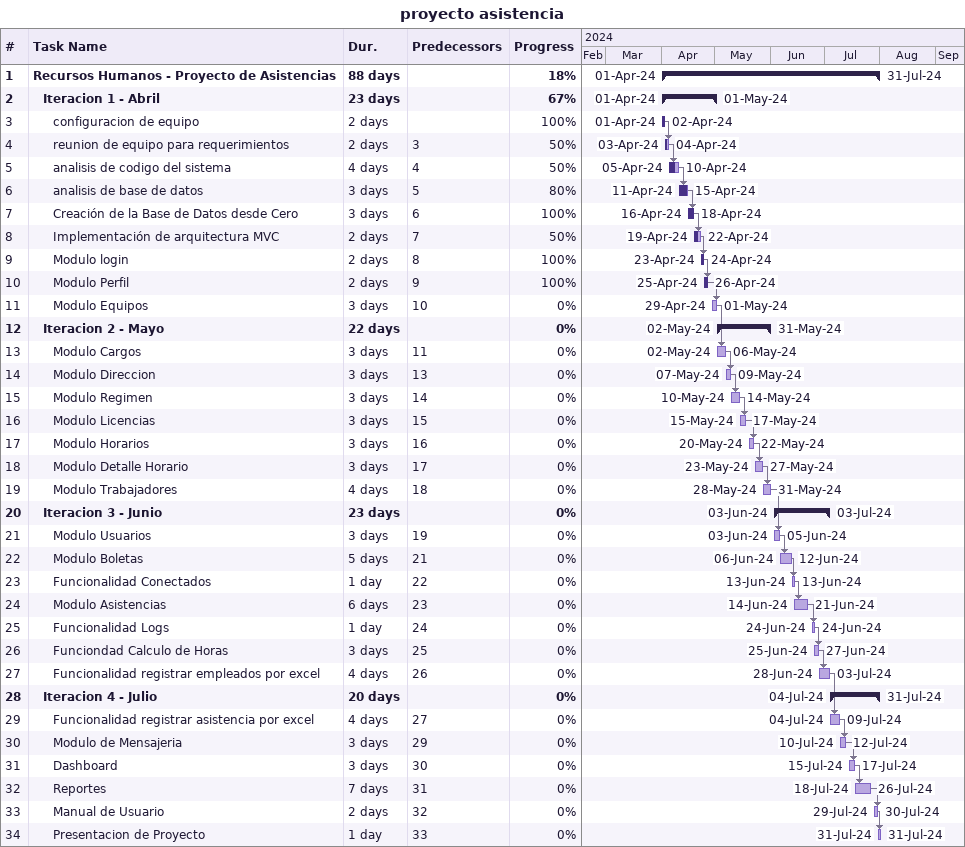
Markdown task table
proyecto asistencia

| ID | Level | Task | Duration | Start | Finish | Predecessors | % complete |
|---|---|---|---|---|---|---|---|
| 1 | 1 | **Recursos Humanos - Proyecto de Asistencias** | 88d | 2024-04-01 | 2024-07-31 |  | 18 |
| 2 | 2 | **Iteracion 1 - Abril** | 23d | 2024-04-01 | 2024-05-01 |  | 67 |
| 3 | 3 | configuracion de equipo | 2d | 2024-04-01 | 2024-04-02 |  | 100 |
| 4 | 3 | reunion de equipo para requerimientos | 2d | 2024-04-03 | 2024-04-04 | 3 | 50 |
| 5 | 3 | analisis de codigo del sistema | 4d | 2024-04-05 | 2024-04-10 | 4 | 50 |
| 6 | 3 | analisis de base de datos | 3d | 2024-04-11 | 2024-04-15 | 5 | 80 |
| 7 | 3 | Creación de la Base de Datos desde Cero | 3d | 2024-04-16 | 2024-04-18 | 6 | 100 |
| 8 | 3 | Implementación de arquitectura MVC | 2d | 2024-04-19 | 2024-04-22 | 7 | 50 |
| 9 | 3 | Modulo login | 2d | 2024-04-23 | 2024-04-24 | 8 | 100 |
| 10 | 3 | Modulo Perfil | 2d | 2024-04-25 | 2024-04-26 | 9 | 100 |
| 11 | 3 | Modulo Equipos | 3d | 2024-04-29 | 2024-05-01 | 10 | 0 |
| 12 | 2 | **Iteracion 2 - Mayo** | 22d | 2024-05-02 | 2024-05-31 |  | 0 |
| 13 | 3 | Modulo Cargos | 3d | 2024-05-02 | 2024-05-06 | 11 | 0 |
| 14 | 3 | Modulo Direccion | 3d | 2024-05-07 | 2024-05-09 | 13 | 0 |
| 15 | 3 | Modulo Regimen | 3d | 2024-05-10 | 2024-05-14 | 14 | 0 |
| 16 | 3 | Modulo Licencias | 3d | 2024-05-15 | 2024-05-17 | 15 | 0 |
| 17 | 3 | Modulo Horarios | 3d | 2024-05-20 | 2024-05-22 | 16 | 0 |
| 18 | 3 | Modulo Detalle Horario | 3d | 2024-05-23 | 2024-05-27 | 17 | 0 |
| 19 | 3 | Modulo Trabajadores | 4d | 2024-05-28 | 2024-05-31 | 18 | 0 |
| 20 | 2 | **Iteracion 3 - Junio** | 23d | 2024-06-03 | 2024-07-03 |  | 0 |
| 21 | 3 | Modulo Usuarios | 3d | 2024-06-03 | 2024-06-05 | 19 | 0 |
| 22 | 3 | Modulo Boletas | 5d | 2024-06-06 | 2024-06-12 | 21 | 0 |
| 23 | 3 | Funcionalidad Conectados | 1d | 2024-06-13 | 2024-06-13 | 22 | 0 |
| 24 | 3 | Modulo Asistencias | 6d | 2024-06-14 | 2024-06-21 | 23 | 0 |
| 25 | 3 | Funcionalidad Logs | 1d | 2024-06-24 | 2024-06-24 | 24 | 0 |
| 26 | 3 | Funciondad Calculo de Horas | 3d | 2024-06-25 | 2024-06-27 | 25 | 0 |
| 27 | 3 | Funcionalidad registrar empleados por excel | 4d | 2024-06-28 | 2024-07-03 | 26 | 0 |
| 28 | 2 | **Iteracion 4 - Julio** | 20d | 2024-07-04 | 2024-07-31 |  | 0 |
| 29 | 3 | Funcionalidad registrar asistencia por excel | 4d | 2024-07-04 | 2024-07-09 | 27 | 0 |
| 30 | 3 | Modulo de Mensajeria | 3d | 2024-07-10 | 2024-07-12 | 29 | 0 |
| 31 | 3 | Dashboard | 3d | 2024-07-15 | 2024-07-17 | 30 | 0 |
| 32 | 3 | Reportes | 7d | 2024-07-18 | 2024-07-26 | 31 | 0 |
| 33 | 3 | Manual de Usuario | 2d | 2024-07-29 | 2024-07-30 | 32 | 0 |
| 34 | 3 | Presentacion de Proyecto | 1d | 2024-07-31 | 2024-07-31 | 33 | 0 |
